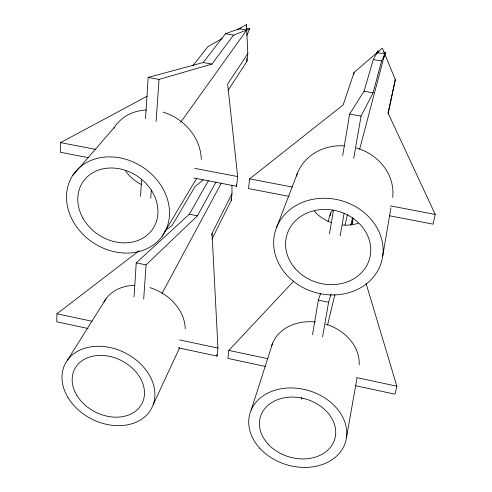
<?xml version="1.0" encoding="UTF-8"?>
<svg xmlns="http://www.w3.org/2000/svg" width="492" height="492" viewBox="0 0 492 492"><rect width="100%" height="100%" fill="white"/><g stroke="black" fill="none" stroke-linecap="round" stroke-linejoin="round"><path stroke-width="0.74" d="M139.236 250.668L56.943 313.791L56.771 321.805L88.117 328.515M147.231 96.168L60.578 142.625L60.368 152.268L88.191 157.637M134.027 297.076L136.229 262.869L189.365 214.217L208.503 180.527M140.521 196.283L141.598 179.512M145.515 118.689L148.172 77.435L203.214 62.521L211.929 64.077L233.497 35.141L249.745 28.868L246.787 35.418M143.676 299.093L146.069 264.887L197.409 215.803L216.025 181.972M150.724 198.288L151.315 189.9M156.099 121.438L159.039 79.409L211.929 64.077M211.806 235.49L212.034 233.356L231.978 193.762L231.953 185.441M246.221 26.777L246.467 24.6L237.242 29.877M211.966 239.106L231.222 200.472L231.978 193.762M228.011 90.411L246.941 61.359L247.814 53.616L246.467 24.6M178.184 347.782L217.033 356.097L217.956 348.084L212.034 233.356M193.879 178.024L236.554 186.253L237.667 176.573L227.648 84.009L247.814 53.616M293.921 280.92L228.835 350.396L227.864 358.416L265.286 366.423M388.09 113.966L395.297 79.661L382.339 48.124L354.092 72.386L343.188 104.888L249.659 178.873L248.485 188.559L289.148 196.4M330.107 215.871L330.612 212.888L333.078 210.029M353.736 74.501L354.092 72.386M301.664 399.061L301.916 397.561M312.5 334.726L318.324 300.138L320.544 293.595M329.486 233.86L333.435 210.41M342.69 155.478L349.664 114.039L364.012 91.248L373.287 59.557L377.887 51.113L379.154 51.328M382.733 255.969L390.912 207.876M322.574 336.829L328.607 302.242L331.048 294.185M340.169 235.957L344.129 213.264M353.711 158.313L361.073 116.112L373.065 92.865L381.595 61.008L385.488 52.429L383.588 52.103M346.534 437.203L356.971 378.366M384.234 56.98L384.762 54.028L377.026 52.681L376.608 54.157M395.297 79.661L388.059 112.994L435.229 214.444L433.058 224.155L389.498 215.754M366.06 283.374L396.841 386.177L395.051 394.184L355.298 385.679M345.027 225.17L347.407 214.684M384.978 54.674L385.488 52.429M327.524 325.169L334.886 294.597M351.755 224.506L353.188 218.546M352.407 223.497L352.942 221.259M350.734 225.164L352.524 217.772M359.572 149.433L384.762 54.028M377.321 53.087L377.887 51.113M328.078 221.664L330.612 212.888M251.141 410.143L272.642 343.096M276.553 227.55L297.488 173.135M153.178 404.713L179.617 347.776M162.108 293.257L221.345 183.092M162.126 236.265A54.095 45.178 33.7 0 0 119.002 157.698A54.095 45.178 33.7 0 0 72.914 220.97A54.095 45.178 33.7 0 0 162.126 236.265L194.229 182.409A48.511 41.949 34.9 0 0 196.572 178.725M67.459 360.169L105.971 298.847M180.619 122.36L246.72 30.037L246.283 28.831M203.214 62.521L225.477 33.739L241.123 28.05M192.95 65.547L208.03 46.592L221.972 38.616M72.613 175.576L114.31 127.44M203.221 179.887L195.017 186.597L172.151 225.416L164.838 231.025M377.026 52.681L378.36 52.423M246.062 28.229L249.745 28.868M239.235 28.739L246.72 30.037M225.477 33.739L233.497 35.141M373.287 59.557L381.595 61.008M364.012 91.248L373.065 92.865M148.172 77.435L159.039 79.409M349.664 114.039L361.073 116.112M60.578 142.625L95.774 149.371M194.77 168.35L237.667 176.573M249.659 178.873L292.439 187.071M390.304 205.834L435.229 214.444M189.365 214.217L197.409 215.803M136.229 262.869L146.069 264.887M318.324 300.138L328.607 302.242M56.943 313.791L92.182 321.294M179.672 339.929L217.956 348.084M228.835 350.396L267.574 358.65M356.516 377.592L396.841 386.177M236.394 184.728L236.554 186.253M216.96 354.566L217.033 356.097M246.806 58.364L246.941 61.359M231.222 198.178L231.222 200.472M271.633 345.839A45.073 36.494 16.2 0 1 315.335 321.996M325.624 324.087A45.073 36.494 16.2 0 1 359.185 364.836M103.941 302.113A44.016 35.104 27.2 0 1 134.66 285.409M149.949 287.66A44.016 35.104 27.2 0 1 185.232 328.81M141.505 184.549A37.755 32.644 34.9 0 1 125.319 170.613M113.541 128.683A48.511 41.949 34.9 0 1 146.511 109.974M163.037 112.096A48.511 41.949 34.9 0 1 201.265 159.463M358.238 223.251A38.474 34.305 14.9 0 1 342.684 225.053M331.559 222.71A38.474 34.305 14.9 0 1 314.308 211.179M296.473 176.025A49.44 44.083 14.9 0 1 344.701 145.866M356.251 147.901A49.44 44.083 14.9 0 1 392.665 197.39M268.115 444.104A38.813 30.104 16.8 0 0 333.312 442.818A38.813 30.104 16.8 0 0 291.307 397.087A38.813 30.104 16.8 0 0 268.115 444.104M259.721 448.187A49.87 38.69 16.8 0 0 343.576 446.896A49.87 38.69 16.8 0 0 289.948 387.942A49.87 38.69 16.8 0 0 259.721 448.187M76.887 395.377A37.81 28.837 26.9 0 0 139.519 407.296A37.81 28.837 26.9 0 0 108.584 356.171A37.81 28.837 26.9 0 0 76.887 395.377M67.933 397.462A48.585 37.06 26.9 0 0 148.412 413.108A48.585 37.06 26.9 0 0 109.015 347.315A48.585 37.06 26.9 0 0 67.933 397.462M82.877 218.054A42.097 35.153 33.7 0 0 152.311 229.604A42.097 35.153 33.7 0 0 118.406 168.59A42.097 35.153 33.7 0 0 82.877 218.054M294.849 268.134A43.007 37.146 16 0 0 367.801 263.484A43.007 37.146 16 0 0 321.829 209.524A43.007 37.146 16 0 0 294.849 268.134M285.372 273.46A55.264 47.736 16 0 0 379.203 267.974A55.264 47.736 16 0 0 320.563 198.35A55.264 47.736 16 0 0 285.372 273.46"/></g></svg>
